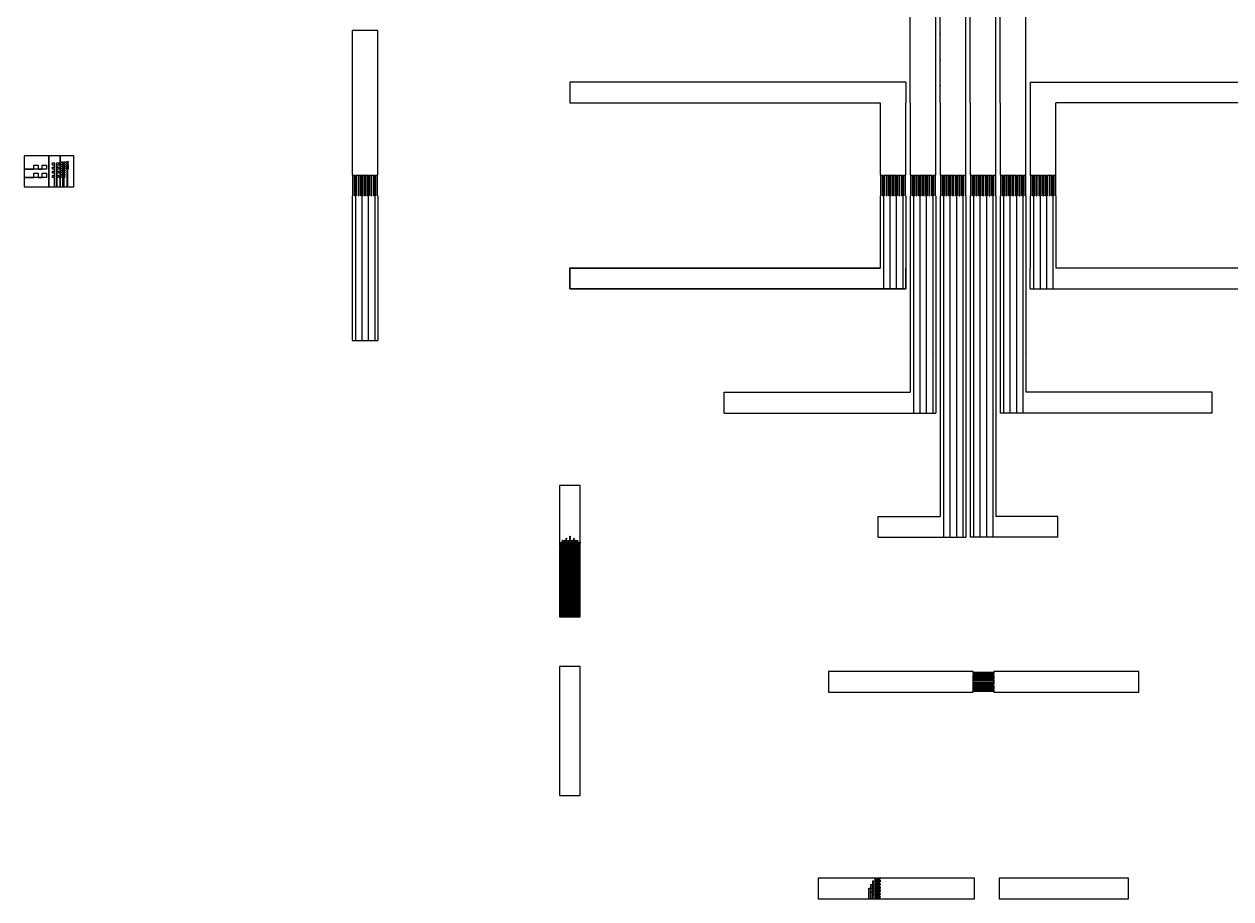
# Model space of a CAD drawing. Extents: x 15118 to 106018, y 24698 to 92710.
# Drawn here: x 15118 to 73465, y 24698 to 67007 of the extents above; entities that cross this region are included whole.
import ezdxf

# ---------------------------------------------------------------- set-up
doc = ezdxf.new("R2010")
doc.units = 13
doc.header["$MEASUREMENT"] = 0
doc.layers.add('Top Layer', color=240, linetype='Continuous')

msp = doc.modelspace()

# ---------------------------------------------------------------- linework, layer by layer
at = {"layer": 'Top Layer'}
for p, q in [((60653, 63198), (60653, 76200)), ((60865, 63198), (60865, 76200)), ((59413, 63198), (59413, 75198)), ((62105, 63198), (62105, 75198)), ((59201, 63198), (59201, 70198)), ((62317, 63198), (62317, 70198)), ((57961, 63198), (57961, 69198)), ((63557, 63198), (63557, 69198)), ((30979, 66698), (30979, 59698)), ((32219, 66698), (30979, 66698)), ((32219, 59698), (32219, 66698)), ((57749, 64198), (41509, 64198)), ((41509, 64198), (41509, 63198)), ((57749, 64198), (57749, 63198)), ((63769, 64198), (80009, 64198)), ((63769, 64198), (63769, 63198)), ((41509, 63198), (56509, 63198)), ((56509, 63198), (56509, 59698)), ((57749, 59698), (57749, 63198)), ((57961, 63198), (57961, 59698)), ((59201, 59698), (59201, 63198)), ((59413, 63198), (59413, 59698)), ((60653, 59698), (60653, 63198)), ((60865, 63198), (60865, 59698)), ((62105, 59698), (62105, 63198)), ((62317, 63198), (62317, 59698)), ((63557, 59698), (63557, 63198)), ((63769, 63198), (63769, 59698)), ((65009, 59698), (65009, 63198)), ((80009, 63198), (65009, 63198)), ((30979, 59698), (31114, 59698)), ((31089, 59679), (30989, 59679)), ((30989, 59679), (30989, 58698)), ((31089, 58698), (31089, 59679)), ((31114, 59698), (31114, 58698)), ((31154, 51698), (31154, 59698)), ((31154, 59698), (31424, 59698)), ((31279, 59679), (31179, 59679)), ((31179, 59679), (31179, 58698)), ((31279, 58698), (31279, 59679)), ((31299, 59679), (31299, 58698)), ((31299, 59679), (31399, 59679)), ((31399, 58698), (31399, 59679)), ((31424, 59698), (31424, 58698)), ((31464, 51698), (31464, 59698)), ((31464, 59698), (31734, 59698)), ((31589, 59679), (31489, 59679)), ((31489, 59679), (31489, 58698)), ((31589, 58698), (31589, 59679)), ((31609, 59679), (31609, 58698)), ((31609, 59679), (31709, 59679)), ((31709, 58698), (31709, 59679)), ((31734, 59698), (31734, 58698)), ((31774, 51698), (31774, 59698)), ((31774, 59698), (32044, 59698)), ((31899, 59679), (31799, 59679)), ((31799, 59679), (31799, 58698)), ((31899, 58698), (31899, 59679)), ((31919, 59679), (31919, 58698)), ((32019, 59679), (31919, 59679)), ((32019, 58698), (32019, 59679)), ((32044, 59698), (32044, 58698)), ((32084, 51698), (32084, 59698)), ((32084, 59698), (32219, 59698)), ((32209, 59679), (32109, 59679)), ((32109, 59679), (32109, 58698)), ((32209, 58698), (32209, 59679)), ((56509, 59698), (56644, 59698)), ((56619, 59679), (56519, 59679)), ((56519, 59679), (56519, 58698)), ((56619, 58698), (56619, 59679)), ((56644, 59698), (56644, 58698)), ((56684, 54198), (56684, 59698)), ((56684, 59698), (56954, 59698)), ((56809, 59679), (56709, 59679)), ((56709, 59679), (56709, 58698)), ((56809, 58698), (56809, 59679)), ((56829, 59679), (56829, 58698)), ((56829, 59679), (56929, 59679)), ((56929, 58698), (56929, 59679)), ((56954, 59698), (56954, 58698)), ((56994, 54198), (56994, 59698)), ((56994, 59698), (57264, 59698)), ((57119, 59679), (57019, 59679)), ((57019, 59679), (57019, 58698)), ((57119, 58698), (57119, 59679)), ((57139, 59679), (57139, 58698)), ((57139, 59679), (57239, 59679)), ((57239, 58698), (57239, 59679)), ((57264, 59698), (57264, 58698)), ((57304, 54198), (57304, 59698)), ((57304, 59698), (57574, 59698)), ((57429, 59679), (57329, 59679)), ((57329, 59679), (57329, 58698)), ((57429, 58698), (57429, 59679)), ((57449, 59679), (57449, 58698)), ((57549, 59679), (57449, 59679)), ((57549, 58698), (57549, 59679)), ((57574, 59698), (57574, 58698)), ((57614, 54198), (57614, 59698)), ((57614, 59698), (57749, 59698)), ((57739, 59679), (57639, 59679)), ((57639, 59679), (57639, 58698)), ((57739, 58698), (57739, 59679)), ((57961, 59698), (58096, 59698)), ((58071, 59679), (57971, 59679)), ((57971, 59679), (57971, 58698)), ((58071, 58698), (58071, 59679)), ((58096, 59698), (58096, 58698)), ((58136, 48198), (58136, 59698)), ((58136, 59698), (58406, 59698)), ((58261, 59679), (58161, 59679)), ((58161, 59679), (58161, 58698)), ((58261, 58698), (58261, 59679)), ((58281, 59679), (58281, 58698)), ((58281, 59679), (58381, 59679)), ((58381, 58698), (58381, 59679)), ((58406, 59698), (58406, 58698)), ((58446, 48198), (58446, 59698)), ((58446, 59698), (58716, 59698)), ((58571, 59679), (58471, 59679)), ((58471, 59679), (58471, 58698)), ((58571, 58698), (58571, 59679)), ((58591, 59679), (58591, 58698)), ((58591, 59679), (58691, 59679)), ((58691, 58698), (58691, 59679)), ((58716, 59698), (58716, 58698)), ((58756, 48198), (58756, 59698)), ((58756, 59698), (59026, 59698)), ((58881, 59679), (58781, 59679)), ((58781, 59679), (58781, 58698)), ((58881, 58698), (58881, 59679)), ((58901, 59679), (58901, 58698)), ((59001, 59679), (58901, 59679)), ((59001, 58698), (59001, 59679)), ((59026, 59698), (59026, 58698)), ((59066, 48198), (59066, 59698)), ((59066, 59698), (59201, 59698)), ((59191, 59679), (59091, 59679)), ((59091, 59679), (59091, 58698)), ((59191, 58698), (59191, 59679)), ((59413, 59698), (59548, 59698)), ((59523, 59679), (59423, 59679)), ((59423, 59679), (59423, 58698)), ((59523, 58698), (59523, 59679)), ((59548, 59698), (59548, 58698)), ((59588, 42198), (59588, 59698)), ((59588, 59698), (59858, 59698)), ((59713, 59679), (59613, 59679)), ((59613, 59679), (59613, 58698)), ((59713, 58698), (59713, 59679)), ((59733, 59679), (59733, 58698)), ((59733, 59679), (59833, 59679)), ((59833, 58698), (59833, 59679)), ((59858, 59698), (59858, 58698)), ((59898, 42198), (59898, 59698)), ((59898, 59698), (60168, 59698)), ((60023, 59679), (59923, 59679)), ((59923, 59679), (59923, 58698)), ((60023, 58698), (60023, 59679)), ((60043, 59679), (60043, 58698)), ((60043, 59679), (60143, 59679)), ((60143, 58698), (60143, 59679)), ((60168, 59698), (60168, 58698)), ((60208, 42198), (60208, 59698)), ((60208, 59698), (60478, 59698)), ((60333, 59679), (60233, 59679)), ((60233, 59679), (60233, 58698)), ((60333, 58698), (60333, 59679)), ((60353, 59679), (60353, 58698)), ((60453, 59679), (60353, 59679)), ((60453, 58698), (60453, 59679)), ((60478, 59698), (60478, 58698)), ((60518, 42198), (60518, 59698)), ((60518, 59698), (60653, 59698)), ((60643, 59679), (60543, 59679)), ((60543, 59679), (60543, 58698)), ((60643, 58698), (60643, 59679)), ((60865, 59698), (61000, 59698)), ((60975, 59679), (60875, 59679)), ((60875, 59679), (60875, 58698)), ((60975, 58698), (60975, 59679)), ((61000, 59698), (61000, 58698)), ((61040, 42198), (61040, 59698)), ((61040, 59698), (61310, 59698)), ((61165, 59679), (61065, 59679)), ((61065, 59679), (61065, 58698)), ((61165, 58698), (61165, 59679)), ((61185, 59679), (61185, 58698)), ((61185, 59679), (61285, 59679)), ((61285, 58698), (61285, 59679)), ((61310, 59698), (61310, 58698)), ((61350, 42198), (61350, 59698)), ((61350, 59698), (61620, 59698)), ((61475, 59679), (61375, 59679)), ((61375, 59679), (61375, 58698)), ((61475, 58698), (61475, 59679)), ((61495, 59679), (61495, 58698)), ((61495, 59679), (61595, 59679)), ((61595, 58698), (61595, 59679)), ((61620, 59698), (61620, 58698)), ((61660, 42198), (61660, 59698)), ((61660, 59698), (61930, 59698)), ((61785, 59679), (61685, 59679)), ((61685, 59679), (61685, 58698)), ((61785, 58698), (61785, 59679)), ((61805, 59679), (61805, 58698)), ((61905, 59679), (61805, 59679)), ((61905, 58698), (61905, 59679)), ((61930, 59698), (61930, 58698)), ((61970, 42198), (61970, 59698)), ((61970, 59698), (62105, 59698)), ((62095, 59679), (61995, 59679)), ((61995, 59679), (61995, 58698)), ((62095, 58698), (62095, 59679)), ((62317, 59698), (62452, 59698)), ((62427, 59679), (62327, 59679)), ((62327, 59679), (62327, 58698)), ((62427, 58698), (62427, 59679)), ((62452, 59698), (62452, 58698)), ((62492, 48198), (62492, 59698)), ((62492, 59698), (62762, 59698)), ((62617, 59679), (62517, 59679)), ((62517, 59679), (62517, 58698)), ((62617, 58698), (62617, 59679)), ((62637, 59679), (62637, 58698)), ((62637, 59679), (62737, 59679)), ((62737, 58698), (62737, 59679)), ((62762, 59698), (62762, 58698)), ((62802, 48198), (62802, 59698)), ((62802, 59698), (63072, 59698)), ((62927, 59679), (62827, 59679)), ((62827, 59679), (62827, 58698)), ((62927, 58698), (62927, 59679)), ((62947, 59679), (62947, 58698)), ((62947, 59679), (63047, 59679)), ((63047, 58698), (63047, 59679)), ((63072, 59698), (63072, 58698)), ((63112, 48198), (63112, 59698)), ((63112, 59698), (63382, 59698)), ((63237, 59679), (63137, 59679)), ((63137, 59679), (63137, 58698)), ((63237, 58698), (63237, 59679)), ((63257, 59679), (63257, 58698)), ((63357, 59679), (63257, 59679)), ((63357, 58698), (63357, 59679)), ((63382, 59698), (63382, 58698)), ((63422, 48198), (63422, 59698)), ((63422, 59698), (63557, 59698)), ((63547, 59679), (63447, 59679)), ((63447, 59679), (63447, 58698)), ((63547, 58698), (63547, 59679)), ((63769, 59698), (63904, 59698)), ((63879, 59679), (63779, 59679)), ((63779, 59679), (63779, 58698)), ((63879, 58698), (63879, 59679)), ((63904, 59698), (63904, 58698)), ((63944, 54198), (63944, 59698)), ((63944, 59698), (64214, 59698)), ((64069, 59679), (63969, 59679)), ((63969, 59679), (63969, 58698)), ((64069, 58698), (64069, 59679)), ((64089, 59679), (64089, 58698)), ((64089, 59679), (64189, 59679)), ((64189, 58698), (64189, 59679)), ((64214, 59698), (64214, 58698)), ((64254, 54198), (64254, 59698)), ((64254, 59698), (64524, 59698)), ((64379, 59679), (64279, 59679)), ((64279, 59679), (64279, 58698)), ((64379, 58698), (64379, 59679)), ((64399, 59679), (64399, 58698)), ((64399, 59679), (64499, 59679)), ((64499, 58698), (64499, 59679)), ((64524, 59698), (64524, 58698)), ((64564, 54198), (64564, 59698)), ((64564, 59698), (64834, 59698)), ((64689, 59679), (64589, 59679)), ((64589, 59679), (64589, 58698)), ((64689, 58698), (64689, 59679)), ((64709, 59679), (64709, 58698)), ((64809, 59679), (64709, 59679)), ((64809, 58698), (64809, 59679)), ((64834, 59698), (64834, 58698)), ((64874, 54198), (64874, 59698)), ((64874, 59698), (65009, 59698)), ((64999, 59679), (64899, 59679)), ((64899, 59679), (64899, 58698)), ((64999, 58698), (64999, 59679)), ((30989, 58698), (30979, 58698)), ((30979, 58698), (30979, 51698)), ((31114, 58698), (31089, 58698)), ((31179, 58698), (31154, 58698)), ((31279, 58698), (31299, 58698)), ((31424, 58698), (31399, 58698)), ((31489, 58698), (31464, 58698)), ((31589, 58698), (31609, 58698)), ((31734, 58698), (31709, 58698)), ((31799, 58698), (31774, 58698)), ((31899, 58698), (31919, 58698)), ((32044, 58698), (32019, 58698)), ((32109, 58698), (32084, 58698)), ((32209, 58698), (32219, 58698)), ((32219, 58698), (32219, 51698)), ((56519, 58698), (56509, 58698)), ((56509, 58698), (56509, 55198)), ((56644, 58698), (56619, 58698)), ((56709, 58698), (56684, 58698)), ((56809, 58698), (56829, 58698)), ((56954, 58698), (56929, 58698)), ((57019, 58698), (56994, 58698)), ((57119, 58698), (57139, 58698)), ((57264, 58698), (57239, 58698)), ((57329, 58698), (57304, 58698)), ((57429, 58698), (57449, 58698)), ((57574, 58698), (57549, 58698)), ((57639, 58698), (57614, 58698)), ((57739, 58698), (57749, 58698)), ((57749, 58698), (57749, 55198)), ((57971, 58698), (57961, 58698)), ((57961, 58698), (57961, 55198)), ((58096, 58698), (58071, 58698)), ((58161, 58698), (58136, 58698)), ((58261, 58698), (58281, 58698)), ((58406, 58698), (58381, 58698)), ((58471, 58698), (58446, 58698)), ((58571, 58698), (58591, 58698)), ((58716, 58698), (58691, 58698)), ((58781, 58698), (58756, 58698)), ((58881, 58698), (58901, 58698)), ((59026, 58698), (59001, 58698)), ((59091, 58698), (59066, 58698)), ((59191, 58698), (59201, 58698)), ((59201, 58698), (59201, 55198)), ((59423, 58698), (59413, 58698)), ((59413, 58698), (59413, 55198)), ((59548, 58698), (59523, 58698)), ((59613, 58698), (59588, 58698)), ((59713, 58698), (59733, 58698)), ((59858, 58698), (59833, 58698)), ((59923, 58698), (59898, 58698)), ((60023, 58698), (60043, 58698)), ((60168, 58698), (60143, 58698)), ((60233, 58698), (60208, 58698)), ((60333, 58698), (60353, 58698)), ((60478, 58698), (60453, 58698)), ((60543, 58698), (60518, 58698)), ((60643, 58698), (60653, 58698)), ((60653, 58698), (60653, 55198)), ((60875, 58698), (60865, 58698)), ((60865, 58698), (60865, 55198)), ((61000, 58698), (60975, 58698)), ((61065, 58698), (61040, 58698)), ((61165, 58698), (61185, 58698)), ((61310, 58698), (61285, 58698)), ((61375, 58698), (61350, 58698)), ((61475, 58698), (61495, 58698)), ((61620, 58698), (61595, 58698)), ((61685, 58698), (61660, 58698)), ((61785, 58698), (61805, 58698)), ((61930, 58698), (61905, 58698)), ((61995, 58698), (61970, 58698)), ((62095, 58698), (62105, 58698)), ((62105, 58698), (62105, 55198)), ((62327, 58698), (62317, 58698)), ((62317, 58698), (62317, 55198)), ((62452, 58698), (62427, 58698)), ((62517, 58698), (62492, 58698)), ((62617, 58698), (62637, 58698)), ((62762, 58698), (62737, 58698)), ((62827, 58698), (62802, 58698)), ((62927, 58698), (62947, 58698)), ((63072, 58698), (63047, 58698)), ((63137, 58698), (63112, 58698)), ((63237, 58698), (63257, 58698)), ((63382, 58698), (63357, 58698)), ((63447, 58698), (63422, 58698)), ((63547, 58698), (63557, 58698)), ((63557, 58698), (63557, 55198)), ((63779, 58698), (63769, 58698)), ((63769, 58698), (63769, 55198)), ((63904, 58698), (63879, 58698)), ((63969, 58698), (63944, 58698)), ((64069, 58698), (64089, 58698)), ((64214, 58698), (64189, 58698)), ((64279, 58698), (64254, 58698)), ((64379, 58698), (64399, 58698)), ((64524, 58698), (64499, 58698)), ((64589, 58698), (64564, 58698)), ((64689, 58698), (64709, 58698)), ((64834, 58698), (64809, 58698)), ((64899, 58698), (64874, 58698)), ((64999, 58698), (65009, 58698)), ((65009, 58698), (65009, 55198)), ((56509, 55198), (41509, 55198)), ((41509, 55198), (41509, 54198)), ((41509, 54198), (41509, 55198)), ((41509, 55198), (56509, 55198)), ((57749, 55198), (57749, 54198)), ((57749, 54198), (57749, 55198)), ((57961, 55198), (57961, 49198)), ((59201, 55198), (59201, 48198)), ((59413, 55198), (59413, 43198)), ((60653, 55198), (60653, 42196)), ((60865, 55198), (60865, 42196)), ((62105, 55198), (62105, 43198)), ((62317, 55198), (62317, 48198)), ((63557, 55198), (63557, 49198)), ((63769, 54198), (63769, 55198)), ((80009, 55198), (65009, 55198)), ((41509, 54198), (56509, 54198)), ((57749, 54198), (41509, 54198)), ((56509, 54198), (57749, 54198)), ((63769, 54198), (80009, 54198)), ((30979, 51698), (32219, 51698)), ((58010, 51080), (58009, 51080)), ((59009, 51080), (59010, 51080)), ((62509, 51080), (62508, 51080)), ((63508, 51080), (63509, 51080)), ((48962, 48198), (48962, 49198)), ((48962, 49198), (57961, 49198)), ((72556, 49198), (63557, 49198)), ((72556, 48198), (72556, 49198)), ((48962, 48198), (59201, 48198)), ((72556, 48198), (62317, 48198)), ((42009, 44698), (41009, 44698)), ((41009, 44698), (41009, 41748)), ((42009, 41848), (42009, 44698)), ((56415, 42198), (56415, 43198)), ((56415, 43198), (59413, 43198)), ((65103, 43198), (62105, 43198)), ((65103, 42198), (65103, 43198)), ((41149, 38338), (41149, 42048)), ((41149, 42048), (41159, 42048)), ((41159, 42048), (41159, 41998)), ((41239, 38338), (41239, 42048)), ((41239, 42048), (41249, 42048)), ((41249, 42048), (41249, 41998)), ((41329, 38338), (41329, 42148)), ((41329, 42148), (41339, 42148)), ((41339, 42098), (41329, 42098)), ((41329, 42098), (41329, 42048)), ((41329, 42048), (41339, 42048)), ((41339, 42148), (41339, 42098)), ((41339, 42048), (41339, 41998)), ((41419, 38338), (41419, 42048)), ((41419, 42048), (41429, 42048)), ((41429, 42048), (41429, 41998)), ((41509, 38338), (41509, 42248)), ((41509, 42248), (41519, 42248)), ((41519, 42198), (41509, 42198)), ((41509, 42198), (41509, 42148)), ((41509, 42148), (41519, 42148)), ((41519, 42098), (41509, 42098)), ((41509, 42098), (41509, 42048)), ((41509, 42048), (41519, 42048)), ((41519, 42248), (41519, 42198)), ((41519, 42148), (41519, 42098)), ((41519, 42048), (41519, 41998)), ((41599, 38338), (41599, 42048)), ((41599, 42048), (41609, 42048)), ((41609, 42048), (41609, 41998)), ((41689, 38338), (41689, 42148)), ((41689, 42148), (41699, 42148)), ((41699, 42098), (41689, 42098)), ((41689, 42098), (41689, 42048)), ((41689, 42048), (41699, 42048)), ((41699, 42148), (41699, 42098)), ((41699, 42048), (41699, 41998)), ((41779, 38338), (41779, 42048)), ((41779, 42048), (41789, 42048)), ((41789, 42048), (41789, 41998)), ((41869, 38338), (41869, 42048)), ((41869, 42048), (41879, 42048)), ((41879, 42048), (41879, 41998)), ((56415, 42198), (60653, 42198)), ((65103, 42198), (60865, 42198)), ((41009, 41748), (41014, 41748)), ((41015, 41698), (41009, 41698)), ((41009, 41698), (41009, 38338)), ((41014, 41748), (41014, 41848)), ((41014, 41848), (41024, 41848)), ((41024, 41798), (41014, 41798)), ((41014, 41798), (41014, 41748)), ((41014, 41748), (41015, 41748)), ((41015, 41748), (41015, 41698)), ((41024, 41848), (41024, 41798)), ((41029, 38338), (41029, 41948)), ((41029, 41948), (41039, 41948)), ((41039, 41898), (41029, 41898)), ((41029, 41898), (41029, 38338)), ((41039, 41948), (41039, 41898)), ((41041, 38338), (41041, 41748)), ((41041, 41748), (41051, 41748)), ((41051, 41698), (41041, 41698)), ((41041, 41698), (41041, 38338)), ((41051, 41748), (41051, 41698)), ((41059, 38338), (41059, 41848)), ((41059, 41848), (41069, 41848)), ((41069, 41798), (41059, 41798)), ((41059, 41798), (41059, 38338)), ((41069, 41848), (41069, 41798)), ((41077, 38338), (41077, 41748)), ((41077, 41748), (41087, 41748)), ((41087, 41698), (41077, 41698)), ((41077, 41698), (41077, 38338)), ((41087, 41748), (41087, 41698)), ((41089, 38338), (41089, 41948)), ((41089, 41948), (41099, 41948)), ((41099, 41898), (41089, 41898)), ((41089, 41898), (41089, 38338)), ((41099, 41948), (41099, 41898)), ((41104, 38338), (41104, 41848)), ((41104, 41848), (41114, 41848)), ((41114, 41798), (41104, 41798)), ((41104, 41798), (41104, 38338)), ((41113, 38338), (41113, 41748)), ((41113, 41748), (41123, 41748)), ((41123, 41698), (41113, 41698)), ((41113, 41698), (41113, 38338)), ((41114, 41848), (41114, 41798)), ((41123, 41748), (41123, 41698)), ((41159, 41998), (41149, 41998)), ((41149, 41998), (41149, 41948)), ((41149, 41948), (41159, 41948)), ((41159, 41898), (41149, 41898)), ((41149, 41898), (41149, 41848)), ((41149, 41848), (41159, 41848)), ((41159, 41798), (41149, 41798)), ((41149, 41798), (41149, 41748)), ((41149, 41748), (41159, 41748)), ((41159, 41698), (41149, 41698)), ((41149, 41698), (41149, 38338)), ((41159, 41948), (41159, 41898)), ((41159, 41848), (41159, 41798)), ((41159, 41748), (41159, 41698)), ((41185, 38338), (41185, 41748)), ((41185, 41748), (41194, 41748)), ((41195, 41698), (41185, 41698)), ((41185, 41698), (41185, 38338)), ((41194, 41748), (41194, 41848)), ((41194, 41848), (41204, 41848)), ((41204, 41798), (41194, 41798)), ((41194, 41798), (41194, 41748)), ((41194, 41748), (41195, 41748)), ((41195, 41748), (41195, 41698)), ((41204, 41848), (41204, 41798)), ((41209, 38338), (41209, 41948)), ((41209, 41948), (41219, 41948)), ((41219, 41898), (41209, 41898)), ((41209, 41898), (41209, 38338)), ((41219, 41948), (41219, 41898)), ((41221, 38338), (41221, 41748)), ((41221, 41748), (41231, 41748)), ((41231, 41698), (41221, 41698)), ((41221, 41698), (41221, 38338)), ((41231, 41748), (41231, 41698)), ((41249, 41998), (41239, 41998)), ((41239, 41998), (41239, 41848)), ((41239, 41848), (41249, 41848)), ((41249, 41798), (41239, 41798)), ((41239, 41798), (41239, 38338)), ((41249, 41848), (41249, 41798)), ((41257, 38338), (41257, 41748)), ((41257, 41748), (41267, 41748)), ((41267, 41698), (41257, 41698)), ((41257, 41698), (41257, 38338)), ((41267, 41748), (41267, 41698)), ((41269, 38338), (41269, 41948)), ((41269, 41948), (41279, 41948)), ((41279, 41898), (41269, 41898)), ((41269, 41898), (41269, 38338)), ((41279, 41948), (41279, 41898)), ((41284, 38338), (41284, 41848)), ((41284, 41848), (41294, 41848)), ((41294, 41798), (41284, 41798)), ((41284, 41798), (41284, 38338)), ((41293, 38338), (41293, 41748)), ((41293, 41748), (41303, 41748)), ((41303, 41698), (41293, 41698)), ((41293, 41698), (41293, 38338)), ((41294, 41848), (41294, 41798)), ((41303, 41748), (41303, 41698)), ((41339, 41998), (41329, 41998)), ((41329, 41998), (41329, 41948)), ((41329, 41948), (41339, 41948)), ((41339, 41898), (41329, 41898)), ((41329, 41898), (41329, 41848)), ((41329, 41848), (41339, 41848)), ((41339, 41798), (41329, 41798)), ((41329, 41798), (41329, 41748)), ((41329, 41748), (41339, 41748)), ((41339, 41698), (41329, 41698)), ((41329, 41698), (41329, 38338)), ((41339, 41948), (41339, 41898)), ((41339, 41848), (41339, 41798)), ((41339, 41748), (41339, 41698)), ((41365, 38338), (41365, 41748)), ((41365, 41748), (41374, 41748)), ((41375, 41698), (41365, 41698)), ((41365, 41698), (41365, 38338)), ((41374, 41748), (41374, 41848)), ((41374, 41848), (41384, 41848)), ((41384, 41798), (41374, 41798)), ((41374, 41798), (41374, 41748)), ((41374, 41748), (41375, 41748)), ((41375, 41748), (41375, 41698)), ((41384, 41848), (41384, 41798)), ((41389, 38338), (41389, 41948)), ((41389, 41948), (41399, 41948)), ((41399, 41898), (41389, 41898)), ((41389, 41898), (41389, 38338)), ((41399, 41948), (41399, 41898)), ((41401, 38338), (41401, 41748)), ((41401, 41748), (41411, 41748)), ((41411, 41698), (41401, 41698)), ((41401, 41698), (41401, 38338)), ((41411, 41748), (41411, 41698)), ((41429, 41998), (41419, 41998)), ((41419, 41998), (41419, 41848)), ((41419, 41848), (41429, 41848)), ((41429, 41798), (41419, 41798)), ((41419, 41798), (41419, 38338)), ((41429, 41848), (41429, 41798)), ((41437, 38338), (41437, 41748)), ((41437, 41748), (41447, 41748)), ((41447, 41698), (41437, 41698)), ((41437, 41698), (41437, 38338)), ((41447, 41748), (41447, 41698)), ((41449, 38338), (41449, 41948)), ((41449, 41948), (41459, 41948)), ((41459, 41898), (41449, 41898)), ((41449, 41898), (41449, 38338)), ((41459, 41948), (41459, 41898)), ((41464, 38338), (41464, 41848)), ((41464, 41848), (41474, 41848)), ((41474, 41798), (41464, 41798)), ((41464, 41798), (41464, 38338)), ((41473, 38338), (41473, 41748)), ((41473, 41748), (41483, 41748)), ((41483, 41698), (41473, 41698)), ((41473, 41698), (41473, 38338)), ((41474, 41848), (41474, 41798)), ((41483, 41748), (41483, 41698)), ((41519, 41998), (41509, 41998)), ((41509, 41998), (41509, 41948)), ((41509, 41948), (41519, 41948)), ((41519, 41898), (41509, 41898)), ((41509, 41898), (41509, 41848)), ((41509, 41848), (41519, 41848)), ((41519, 41798), (41509, 41798)), ((41509, 41798), (41509, 41748)), ((41509, 41748), (41519, 41748)), ((41519, 41698), (41509, 41698)), ((41509, 41698), (41509, 38338)), ((41519, 41948), (41519, 41898)), ((41519, 41848), (41519, 41798)), ((41519, 41748), (41519, 41698)), ((41545, 38338), (41545, 41748)), ((41545, 41748), (41554, 41748)), ((41555, 41698), (41545, 41698)), ((41545, 41698), (41545, 38338)), ((41554, 41748), (41554, 41848)), ((41554, 41848), (41564, 41848)), ((41564, 41798), (41554, 41798)), ((41554, 41798), (41554, 41748)), ((41554, 41748), (41555, 41748)), ((41555, 41748), (41555, 41698)), ((41564, 41848), (41564, 41798)), ((41569, 38338), (41569, 41948)), ((41569, 41948), (41579, 41948)), ((41579, 41898), (41569, 41898)), ((41569, 41898), (41569, 38338)), ((41579, 41948), (41579, 41898)), ((41581, 38338), (41581, 41748)), ((41581, 41748), (41591, 41748)), ((41591, 41698), (41581, 41698)), ((41581, 41698), (41581, 38338)), ((41591, 41748), (41591, 41698)), ((41609, 41998), (41599, 41998)), ((41599, 41998), (41599, 41848)), ((41599, 41848), (41609, 41848)), ((41609, 41798), (41599, 41798)), ((41599, 41798), (41599, 38338)), ((41609, 41848), (41609, 41798)), ((41617, 38338), (41617, 41748)), ((41617, 41748), (41627, 41748)), ((41627, 41698), (41617, 41698)), ((41617, 41698), (41617, 38338)), ((41627, 41748), (41627, 41698)), ((41629, 38338), (41629, 41948)), ((41629, 41948), (41639, 41948)), ((41639, 41898), (41629, 41898)), ((41629, 41898), (41629, 38338)), ((41639, 41948), (41639, 41898)), ((41644, 38338), (41644, 41848)), ((41644, 41848), (41654, 41848)), ((41654, 41798), (41644, 41798)), ((41644, 41798), (41644, 38338)), ((41653, 38338), (41653, 41748)), ((41653, 41748), (41663, 41748)), ((41663, 41698), (41653, 41698)), ((41653, 41698), (41653, 38338)), ((41654, 41848), (41654, 41798)), ((41663, 41748), (41663, 41698)), ((41699, 41998), (41689, 41998)), ((41689, 41998), (41689, 41948)), ((41689, 41948), (41699, 41948)), ((41699, 41898), (41689, 41898)), ((41689, 41898), (41689, 41848)), ((41689, 41848), (41699, 41848)), ((41699, 41798), (41689, 41798)), ((41689, 41798), (41689, 41748)), ((41689, 41748), (41699, 41748)), ((41699, 41698), (41689, 41698)), ((41689, 41698), (41689, 38338)), ((41699, 41948), (41699, 41898)), ((41699, 41848), (41699, 41798)), ((41699, 41748), (41699, 41698)), ((41725, 38338), (41725, 41748)), ((41725, 41748), (41734, 41748)), ((41735, 41698), (41725, 41698)), ((41725, 41698), (41725, 38338)), ((41734, 41748), (41734, 41848)), ((41734, 41848), (41744, 41848)), ((41744, 41798), (41734, 41798)), ((41734, 41798), (41734, 41748)), ((41734, 41748), (41735, 41748)), ((41735, 41748), (41735, 41698)), ((41744, 41848), (41744, 41798)), ((41749, 38338), (41749, 41948)), ((41749, 41948), (41759, 41948)), ((41759, 41898), (41749, 41898)), ((41749, 41898), (41749, 38338)), ((41759, 41948), (41759, 41898)), ((41761, 38338), (41761, 41748)), ((41761, 41748), (41771, 41748)), ((41771, 41698), (41761, 41698)), ((41761, 41698), (41761, 38338)), ((41771, 41748), (41771, 41698)), ((41789, 41998), (41779, 41998)), ((41779, 41998), (41779, 41848)), ((41779, 41848), (41789, 41848)), ((41789, 41798), (41779, 41798)), ((41779, 41798), (41779, 38338)), ((41789, 41848), (41789, 41798)), ((41797, 38338), (41797, 41748)), ((41797, 41748), (41807, 41748)), ((41807, 41698), (41797, 41698)), ((41797, 41698), (41797, 38338)), ((41807, 41748), (41807, 41698)), ((41809, 38338), (41809, 41948)), ((41809, 41948), (41819, 41948)), ((41819, 41898), (41809, 41898)), ((41809, 41898), (41809, 38338)), ((41819, 41948), (41819, 41898)), ((41824, 38338), (41824, 41848)), ((41824, 41848), (41834, 41848)), ((41834, 41798), (41824, 41798)), ((41824, 41798), (41824, 38338)), ((41833, 38338), (41833, 41748)), ((41833, 41748), (41843, 41748)), ((41843, 41698), (41833, 41698)), ((41833, 41698), (41833, 38338)), ((41834, 41848), (41834, 41798)), ((41843, 41748), (41843, 41698)), ((41879, 41998), (41869, 41998)), ((41869, 41998), (41869, 41948)), ((41869, 41948), (41879, 41948)), ((41879, 41898), (41869, 41898)), ((41869, 41898), (41869, 41848)), ((41869, 41848), (41879, 41848)), ((41879, 41798), (41869, 41798)), ((41869, 41798), (41869, 41748)), ((41869, 41748), (41879, 41748)), ((41879, 41698), (41869, 41698)), ((41869, 41698), (41869, 38338)), ((41879, 41948), (41879, 41898)), ((41879, 41848), (41879, 41798)), ((41879, 41748), (41879, 41698)), ((41905, 38338), (41905, 41748)), ((41905, 41748), (41914, 41748)), ((41915, 41698), (41905, 41698)), ((41905, 41698), (41905, 38338)), ((41914, 41748), (41914, 41848)), ((41914, 41848), (41924, 41848)), ((41924, 41798), (41914, 41798)), ((41914, 41798), (41914, 41748)), ((41914, 41748), (41915, 41748)), ((41915, 41748), (41915, 41698)), ((41924, 41848), (41924, 41798)), ((41929, 38338), (41929, 41948)), ((41929, 41948), (41939, 41948)), ((41939, 41898), (41929, 41898)), ((41929, 41898), (41929, 38338)), ((41939, 41948), (41939, 41898)), ((41941, 38338), (41941, 41748)), ((41941, 41748), (41951, 41748)), ((41951, 41698), (41941, 41698)), ((41941, 41698), (41941, 38338)), ((41951, 41748), (41951, 41698)), ((41959, 38338), (41959, 41848)), ((41959, 41848), (41969, 41848)), ((41969, 41798), (41959, 41798)), ((41959, 41798), (41959, 38338)), ((41969, 41848), (41969, 41798)), ((41977, 38338), (41977, 41748)), ((41977, 41748), (41987, 41748)), ((41987, 41698), (41977, 41698)), ((41977, 41698), (41977, 38338)), ((41987, 41748), (41987, 41698)), ((41989, 38338), (41989, 41948)), ((41989, 41948), (41999, 41948)), ((41999, 41898), (41989, 41898)), ((41989, 41898), (41989, 38338)), ((41999, 41948), (41999, 41898)), ((42004, 41798), (42004, 41848)), ((42004, 41848), (42009, 41848)), ((42009, 41798), (42004, 41798)), ((42009, 38338), (42009, 41798)), ((41009, 38338), (41029, 38338)), ((41029, 38338), (41041, 38338)), ((41041, 38338), (41059, 38338)), ((41059, 38338), (41077, 38338)), ((41077, 38338), (41089, 38338)), ((41089, 38338), (41104, 38338)), ((41104, 38338), (41113, 38338)), ((41113, 38338), (41149, 38338)), ((41149, 38338), (41185, 38338)), ((41185, 38338), (41209, 38338)), ((41209, 38338), (41221, 38338)), ((41221, 38338), (41239, 38338)), ((41239, 38338), (41257, 38338)), ((41257, 38338), (41269, 38338)), ((41269, 38338), (41284, 38338)), ((41284, 38338), (41293, 38338)), ((41293, 38338), (41329, 38338)), ((41329, 38338), (41365, 38338)), ((41365, 38338), (41389, 38338)), ((41389, 38338), (41401, 38338)), ((41401, 38338), (41419, 38338)), ((41419, 38338), (41437, 38338)), ((41437, 38338), (41449, 38338)), ((41449, 38338), (41464, 38338)), ((41464, 38338), (41473, 38338)), ((41473, 38338), (41509, 38338)), ((41509, 38338), (41545, 38338)), ((41545, 38338), (41569, 38338)), ((41569, 38338), (41581, 38338)), ((41581, 38338), (41599, 38338)), ((41599, 38338), (41617, 38338)), ((41617, 38338), (41629, 38338)), ((41629, 38338), (41644, 38338)), ((41644, 38338), (41653, 38338)), ((41653, 38338), (41689, 38338)), ((41689, 38338), (41725, 38338)), ((41725, 38338), (41749, 38338)), ((41749, 38338), (41761, 38338)), ((41761, 38338), (41779, 38338)), ((41779, 38338), (41797, 38338)), ((41797, 38338), (41809, 38338)), ((41809, 38338), (41824, 38338)), ((41824, 38338), (41833, 38338)), ((41833, 38338), (41869, 38338)), ((41869, 38338), (41905, 38338)), ((41905, 38338), (41929, 38338)), ((41929, 38338), (41941, 38338)), ((41941, 38338), (41959, 38338)), ((41959, 38338), (41977, 38338)), ((41977, 38338), (41989, 38338)), ((41989, 38338), (42009, 38338)), ((42009, 35938), (41009, 35938)), ((41009, 35938), (41009, 29698)), ((42009, 29698), (42009, 35938)), ((61009, 35698), (54009, 35698)), ((54009, 35698), (54009, 34698)), ((61009, 35593), (61009, 35698)), ((62009, 35593), (61009, 35593)), ((62009, 35653), (61028, 35653)), ((61028, 35653), (61028, 35633)), ((61028, 35633), (62009, 35633)), ((69009, 35698), (62009, 35698)), ((62009, 35698), (62009, 35653)), ((62009, 35633), (62009, 35593)), ((69009, 34698), (69009, 35698)), ((61009, 34698), (61009, 35553)), ((61009, 35553), (62009, 35553)), ((62009, 35343), (61009, 35343)), ((61009, 35343), (61009, 35303)), ((61009, 35303), (62009, 35303)), ((62009, 35093), (61009, 35093)), ((61009, 35093), (61009, 35053)), ((61009, 35053), (62009, 35053)), ((62009, 35513), (61028, 35513)), ((61028, 35513), (61028, 35493)), ((61028, 35493), (62009, 35493)), ((62009, 35403), (61028, 35403)), ((61028, 35403), (61028, 35383)), ((61028, 35383), (62009, 35383)), ((62009, 35263), (61028, 35263)), ((61028, 35263), (61028, 35243)), ((61028, 35243), (62009, 35243)), ((62009, 35153), (61028, 35153)), ((61028, 35153), (61028, 35133)), ((61028, 35133), (62009, 35133)), ((62009, 35013), (61028, 35013)), ((61028, 35013), (61028, 34993)), ((62009, 35553), (62009, 35513)), ((62009, 35493), (62009, 35403)), ((62009, 35383), (62009, 35343)), ((62009, 35303), (62009, 35263)), ((62009, 35243), (62009, 35153)), ((62009, 35133), (62009, 35093)), ((62009, 35053), (62009, 35013)), ((54009, 34698), (61009, 34698)), ((62009, 34843), (61009, 34843)), ((61009, 34843), (61009, 34803)), ((61009, 34803), (62009, 34803)), ((61028, 34993), (62009, 34993)), ((62009, 34903), (61028, 34903)), ((61028, 34903), (61028, 34883)), ((61028, 34883), (62009, 34883)), ((62009, 34763), (61028, 34763)), ((61028, 34763), (61028, 34743)), ((61028, 34743), (62009, 34743)), ((62009, 34993), (62009, 34903)), ((62009, 34883), (62009, 34843)), ((62009, 34803), (62009, 34763)), ((62009, 34743), (62009, 34698)), ((62009, 34698), (69009, 34698)), ((41009, 29698), (42009, 29698)), ((56359, 25698), (53509, 25698)), ((53509, 25698), (53509, 24698)), ((56259, 24698), (56259, 25688)), ((56259, 25688), (56309, 25688)), ((56309, 25678), (56259, 25678)), ((56259, 25678), (56259, 25628)), ((56309, 25688), (56309, 25678)), ((56359, 25693), (56359, 25698)), ((56409, 25693), (56359, 25693)), ((61069, 25698), (56409, 25698)), ((56409, 25698), (56409, 25693)), ((56459, 24698), (56459, 25676)), ((56459, 25676), (56509, 25676)), ((56509, 25676), (56509, 25666)), ((61069, 24698), (61069, 25698)), ((68509, 25698), (62269, 25698)), ((62269, 25698), (62269, 24698)), ((68509, 24698), (68509, 25698)), ((55959, 24698), (55959, 25208)), ((55959, 25208), (56009, 25208)), ((56009, 25198), (55959, 25198)), ((55959, 25198), (55959, 24698)), ((56009, 25208), (56009, 25198)), ((56059, 24698), (56059, 25388)), ((56059, 25388), (56109, 25388)), ((56109, 25378), (56059, 25378)), ((56059, 25378), (56059, 25208)), ((56059, 25208), (56109, 25208)), ((56109, 25198), (56059, 25198)), ((56059, 25198), (56059, 25028)), ((56109, 25388), (56109, 25378)), ((56109, 25208), (56109, 25198)), ((56159, 24698), (56159, 25568)), ((56159, 25568), (56209, 25568)), ((56209, 25558), (56159, 25558)), ((56159, 25558), (56159, 25478)), ((56159, 25478), (56209, 25478)), ((56209, 25468), (56159, 25468)), ((56159, 25468), (56159, 25388)), ((56159, 25388), (56209, 25388)), ((56209, 25378), (56159, 25378)), ((56159, 25378), (56159, 25298)), ((56159, 25298), (56209, 25298)), ((56209, 25288), (56159, 25288)), ((56159, 25288), (56159, 25208)), ((56159, 25208), (56209, 25208)), ((56209, 25198), (56159, 25198)), ((56159, 25198), (56159, 25118)), ((56159, 25118), (56209, 25118)), ((56209, 25108), (56159, 25108)), ((56159, 25108), (56159, 25028)), ((56209, 25568), (56209, 25558)), ((56209, 25478), (56209, 25468)), ((56209, 25388), (56209, 25378)), ((56209, 25298), (56209, 25288)), ((56209, 25208), (56209, 25198)), ((56209, 25118), (56209, 25108)), ((56259, 25628), (56309, 25628)), ((56309, 25618), (56259, 25618)), ((56259, 25618), (56259, 25568)), ((56259, 25568), (56309, 25568)), ((56309, 25558), (56259, 25558)), ((56259, 25558), (56259, 25508)), ((56259, 25508), (56309, 25508)), ((56309, 25498), (56259, 25498)), ((56259, 25498), (56259, 25448)), ((56259, 25448), (56309, 25448)), ((56309, 25438), (56259, 25438)), ((56259, 25438), (56259, 25388)), ((56259, 25388), (56309, 25388)), ((56309, 25378), (56259, 25378)), ((56259, 25378), (56259, 25328)), ((56259, 25328), (56309, 25328)), ((56309, 25318), (56259, 25318)), ((56259, 25318), (56259, 25268)), ((56259, 25268), (56309, 25268)), ((56309, 25258), (56259, 25258)), ((56259, 25258), (56259, 25208)), ((56259, 25208), (56309, 25208)), ((56309, 25198), (56259, 25198)), ((56259, 25198), (56259, 25148)), ((56259, 25148), (56309, 25148)), ((56309, 25138), (56259, 25138)), ((56259, 25138), (56259, 25088)), ((56309, 25628), (56309, 25618)), ((56309, 25568), (56309, 25558)), ((56309, 25508), (56309, 25498)), ((56309, 25448), (56309, 25438)), ((56309, 25388), (56309, 25378)), ((56309, 25328), (56309, 25318)), ((56309, 25268), (56309, 25258)), ((56309, 25208), (56309, 25198)), ((56309, 25148), (56309, 25138)), ((56359, 24698), (56359, 25658)), ((56359, 25658), (56409, 25658)), ((56409, 25648), (56359, 25648)), ((56359, 25648), (56359, 25613)), ((56359, 25613), (56409, 25613)), ((56409, 25603), (56359, 25603)), ((56359, 25603), (56359, 25568)), ((56359, 25568), (56409, 25568)), ((56409, 25558), (56359, 25558)), ((56359, 25558), (56359, 25523)), ((56359, 25523), (56409, 25523)), ((56409, 25513), (56359, 25513)), ((56359, 25513), (56359, 25478)), ((56359, 25478), (56409, 25478)), ((56409, 25468), (56359, 25468)), ((56359, 25468), (56359, 25433)), ((56359, 25433), (56409, 25433)), ((56409, 25423), (56359, 25423)), ((56359, 25423), (56359, 25388)), ((56359, 25388), (56409, 25388)), ((56409, 25378), (56359, 25378)), ((56359, 25378), (56359, 25343)), ((56359, 25343), (56409, 25343)), ((56409, 25333), (56359, 25333)), ((56359, 25333), (56359, 25298)), ((56359, 25298), (56409, 25298)), ((56409, 25288), (56359, 25288)), ((56359, 25288), (56359, 25253)), ((56359, 25253), (56409, 25253)), ((56409, 25243), (56359, 25243)), ((56359, 25243), (56359, 25208)), ((56359, 25208), (56409, 25208)), ((56409, 25198), (56359, 25198)), ((56359, 25198), (56359, 25163)), ((56359, 25163), (56409, 25163)), ((56409, 25153), (56359, 25153)), ((56359, 25153), (56359, 25118)), ((56359, 25118), (56409, 25118)), ((56409, 25108), (56359, 25108)), ((56359, 25108), (56359, 25073)), ((56409, 25658), (56409, 25648)), ((56409, 25613), (56409, 25603)), ((56409, 25568), (56409, 25558)), ((56409, 25523), (56409, 25513)), ((56409, 25478), (56409, 25468)), ((56409, 25433), (56409, 25423)), ((56409, 25388), (56409, 25378)), ((56409, 25343), (56409, 25333)), ((56409, 25298), (56409, 25288)), ((56409, 25253), (56409, 25243)), ((56409, 25208), (56409, 25198)), ((56409, 25163), (56409, 25153)), ((56409, 25118), (56409, 25108)), ((56509, 25666), (56459, 25666)), ((56459, 25666), (56459, 25640)), ((56459, 25640), (56509, 25640)), ((56509, 25630), (56459, 25630)), ((56459, 25630), (56459, 25604)), ((56459, 25604), (56509, 25604)), ((56509, 25594), (56459, 25594)), ((56459, 25594), (56459, 25568)), ((56459, 25568), (56509, 25568)), ((56509, 25558), (56459, 25558)), ((56459, 25558), (56459, 25532)), ((56459, 25532), (56509, 25532)), ((56509, 25522), (56459, 25522)), ((56459, 25522), (56459, 25496)), ((56459, 25496), (56509, 25496)), ((56509, 25486), (56459, 25486)), ((56459, 25486), (56459, 25460)), ((56459, 25460), (56509, 25460)), ((56509, 25450), (56459, 25450)), ((56459, 25450), (56459, 25424)), ((56459, 25424), (56509, 25424)), ((56509, 25414), (56459, 25414)), ((56459, 25414), (56459, 25388)), ((56459, 25388), (56509, 25388)), ((56509, 25378), (56459, 25378)), ((56459, 25378), (56459, 25352)), ((56459, 25352), (56509, 25352)), ((56509, 25342), (56459, 25342)), ((56459, 25342), (56459, 25316)), ((56459, 25316), (56509, 25316)), ((56509, 25306), (56459, 25306)), ((56459, 25306), (56459, 25280)), ((56459, 25280), (56509, 25280)), ((56509, 25270), (56459, 25270)), ((56459, 25270), (56459, 25244)), ((56459, 25244), (56509, 25244)), ((56509, 25234), (56459, 25234)), ((56459, 25234), (56459, 25208)), ((56459, 25208), (56509, 25208)), ((56509, 25198), (56459, 25198)), ((56459, 25198), (56459, 25172)), ((56459, 25172), (56509, 25172)), ((56509, 25162), (56459, 25162)), ((56459, 25162), (56459, 25136)), ((56459, 25136), (56509, 25136)), ((56509, 25126), (56459, 25126)), ((56459, 25126), (56459, 25100)), ((56459, 25100), (56509, 25100)), ((56509, 25090), (56459, 25090)), ((56459, 25090), (56459, 25064)), ((56509, 25640), (56509, 25630)), ((56509, 25604), (56509, 25594)), ((56509, 25568), (56509, 25558)), ((56509, 25532), (56509, 25522)), ((56509, 25496), (56509, 25486)), ((56509, 25460), (56509, 25450)), ((56509, 25424), (56509, 25414)), ((56509, 25388), (56509, 25378)), ((56509, 25352), (56509, 25342)), ((56509, 25316), (56509, 25306)), ((56509, 25280), (56509, 25270)), ((56509, 25244), (56509, 25234)), ((56509, 25208), (56509, 25198)), ((56509, 25172), (56509, 25162)), ((56509, 25136), (56509, 25126)), ((56509, 25100), (56509, 25090)), ((53509, 24698), (55959, 24698)), ((55959, 24698), (56059, 24698)), ((56059, 25028), (56109, 25028)), ((56109, 25018), (56059, 25018)), ((56059, 25018), (56059, 24698)), ((56059, 24698), (56159, 24698)), ((56109, 25028), (56109, 25018)), ((56159, 25028), (56209, 25028)), ((56209, 25018), (56159, 25018)), ((56159, 25018), (56159, 24938)), ((56159, 24938), (56209, 24938)), ((56209, 24928), (56159, 24928)), ((56159, 24928), (56159, 24848)), ((56159, 24848), (56209, 24848)), ((56209, 24838), (56159, 24838)), ((56159, 24838), (56159, 24698)), ((56159, 24698), (56259, 24698)), ((56209, 25028), (56209, 25018)), ((56209, 24938), (56209, 24928)), ((56209, 24848), (56209, 24838)), ((56259, 25088), (56309, 25088)), ((56309, 25078), (56259, 25078)), ((56259, 25078), (56259, 25028)), ((56259, 25028), (56309, 25028)), ((56309, 25018), (56259, 25018)), ((56259, 25018), (56259, 24968)), ((56259, 24968), (56309, 24968)), ((56309, 24958), (56259, 24958)), ((56259, 24958), (56259, 24908)), ((56259, 24908), (56309, 24908)), ((56309, 24898), (56259, 24898)), ((56259, 24898), (56259, 24848)), ((56259, 24848), (56309, 24848)), ((56309, 24838), (56259, 24838)), ((56259, 24838), (56259, 24788)), ((56259, 24788), (56309, 24788)), ((56309, 24778), (56259, 24778)), ((56259, 24778), (56259, 24728)), ((56259, 24728), (56309, 24728)), ((56309, 24718), (56259, 24718)), ((56259, 24718), (56259, 24698)), ((56259, 24698), (56359, 24698)), ((56309, 25088), (56309, 25078)), ((56309, 25028), (56309, 25018)), ((56309, 24968), (56309, 24958)), ((56309, 24908), (56309, 24898)), ((56309, 24848), (56309, 24838)), ((56309, 24788), (56309, 24778)), ((56309, 24728), (56309, 24718)), ((56359, 25073), (56409, 25073)), ((56409, 25063), (56359, 25063)), ((56359, 25063), (56359, 25028)), ((56359, 25028), (56409, 25028)), ((56409, 25018), (56359, 25018)), ((56359, 25018), (56359, 24983)), ((56359, 24983), (56409, 24983)), ((56409, 24973), (56359, 24973)), ((56359, 24973), (56359, 24938)), ((56359, 24938), (56409, 24938)), ((56409, 24928), (56359, 24928)), ((56359, 24928), (56359, 24893)), ((56359, 24893), (56409, 24893)), ((56409, 24883), (56359, 24883)), ((56359, 24883), (56359, 24848)), ((56359, 24848), (56409, 24848)), ((56409, 24838), (56359, 24838)), ((56359, 24838), (56359, 24803)), ((56359, 24803), (56409, 24803)), ((56409, 24793), (56359, 24793)), ((56359, 24793), (56359, 24758)), ((56359, 24758), (56409, 24758)), ((56409, 24748), (56359, 24748)), ((56359, 24748), (56359, 24713)), ((56359, 24713), (56409, 24713)), ((56409, 24703), (56359, 24703)), ((56359, 24703), (56359, 24698)), ((56359, 24698), (56459, 24698)), ((56409, 25073), (56409, 25063)), ((56409, 25028), (56409, 25018)), ((56409, 24983), (56409, 24973)), ((56409, 24938), (56409, 24928)), ((56409, 24893), (56409, 24883)), ((56409, 24848), (56409, 24838)), ((56409, 24803), (56409, 24793)), ((56409, 24758), (56409, 24748)), ((56409, 24713), (56409, 24703)), ((56459, 25064), (56509, 25064)), ((56509, 25054), (56459, 25054)), ((56459, 25054), (56459, 25028)), ((56459, 25028), (56509, 25028)), ((56509, 25018), (56459, 25018)), ((56459, 25018), (56459, 24992)), ((56459, 24992), (56509, 24992)), ((56509, 24982), (56459, 24982)), ((56459, 24982), (56459, 24956)), ((56459, 24956), (56509, 24956)), ((56509, 24946), (56459, 24946)), ((56459, 24946), (56459, 24920)), ((56459, 24920), (56509, 24920)), ((56509, 24910), (56459, 24910)), ((56459, 24910), (56459, 24884)), ((56459, 24884), (56509, 24884)), ((56509, 24874), (56459, 24874)), ((56459, 24874), (56459, 24848)), ((56459, 24848), (56509, 24848)), ((56509, 24838), (56459, 24838)), ((56459, 24838), (56459, 24812)), ((56459, 24812), (56509, 24812)), ((56509, 24802), (56459, 24802)), ((56459, 24802), (56459, 24776)), ((56459, 24776), (56509, 24776)), ((56509, 24766), (56459, 24766)), ((56459, 24766), (56459, 24740)), ((56459, 24740), (56509, 24740)), ((56509, 24730), (56459, 24730)), ((56459, 24730), (56459, 24704)), ((56459, 24704), (56509, 24704)), ((56509, 25064), (56509, 25054)), ((56509, 25028), (56509, 25018)), ((56509, 24992), (56509, 24982)), ((56509, 24956), (56509, 24946)), ((56509, 24920), (56509, 24910)), ((56509, 24884), (56509, 24874)), ((56509, 24848), (56509, 24838)), ((56509, 24812), (56509, 24802)), ((56509, 24776), (56509, 24766)), ((56509, 24740), (56509, 24730)), ((56509, 24704), (56509, 24698)), ((56509, 24698), (61069, 24698)), ((62269, 24698), (68509, 24698))]:
    msp.add_line(p, q, dxfattribs=at)
for points in [[(16318, 60643), (15118, 60643), (15118, 59993), (15593, 59993), (15593, 60193), (15793, 60193), (15793, 59993), (15993, 59993), (15993, 60193), (16193, 60193), (16193, 59993), (15993, 59993), (15118, 59993), (15118, 59593), (15593, 59593), (15593, 59793), (15793, 59793), (15793, 59593), (15993, 59593), (15993, 59793), (16193, 59793), (16193, 59593), (15993, 59593), (15118, 59593), (15118, 59143), (16318, 59143)], [(16866, 60643), (16318, 60643), (16318, 59143), (16593, 59143), (16593, 59593), (16493, 59593), (16493, 59693), (16593, 59693), (16593, 59793), (16493, 59793), (16493, 59893), (16593, 59893), (16593, 59993), (16493, 59993), (16493, 60093), (16593, 60093), (16593, 60193), (16493, 60193), (16493, 60293), (16593, 60293), (16593, 60193), (16593, 59143), (16693, 59143), (16693, 60193), (16693, 60293), (16793, 60293), (16793, 60193), (16693, 60193), (16693, 60093), (16793, 60093), (16793, 59993), (16693, 59993), (16693, 59893), (16793, 59893), (16793, 59793), (16693, 59793), (16693, 59693), (16793, 59693), (16793, 59593), (16693, 59593), (16693, 59143), (16866, 59143)], [(17518, 60643), (16866, 60643), (16866, 59143), (16993, 59143), (16993, 59593), (16943, 59593), (16943, 59643), (16993, 59643), (16993, 59693), (16943, 59693), (16943, 59743), (16993, 59743), (16993, 59793), (16943, 59793), (16943, 59843), (16993, 59843), (16993, 59893), (16943, 59893), (16943, 59943), (16993, 59943), (16993, 59993), (16943, 59993), (16943, 60043), (16993, 60043), (16993, 60093), (16943, 60093), (16943, 60143), (16993, 60143), (16993, 60193), (16943, 60193), (16943, 60243), (16993, 60243), (16993, 60293), (16943, 60293), (16943, 60343), (16993, 60343), (16993, 59143), (17043, 59143), (17043, 60343), (17093, 60343), (17093, 60293), (17043, 60293), (17043, 60243), (17093, 60243), (17093, 60193), (17043, 60193), (17043, 60143), (17093, 60143), (17093, 60093), (17043, 60093), (17043, 60043), (17093, 60043), (17093, 59993), (17043, 59993), (17043, 59943), (17093, 59943), (17093, 59893), (17043, 59893), (17043, 59843), (17093, 59843), (17093, 59793), (17043, 59793), (17043, 59743), (17093, 59743), (17093, 59693), (17043, 59693), (17043, 59643), (17093, 59643), (17093, 59593), (17043, 59593), (17043, 59143), (17193, 59143), (17193, 59993), (17168, 59993), (17168, 60018), (17193, 60018), (17193, 60043), (17168, 60043), (17168, 60068), (17193, 60068), (17193, 60093), (17168, 60093), (17168, 60118), (17193, 60118), (17193, 60143), (17168, 60143), (17168, 60168), (17193, 60168), (17193, 60193), (17168, 60193), (17168, 60218), (17193, 60218), (17193, 60243), (17168, 60243), (17168, 60268), (17193, 60268), (17193, 60293), (17168, 60293), (17168, 60318), (17193, 60318), (17193, 60343), (17168, 60343), (17168, 60368), (17193, 60368), (17193, 59143), (17218, 59143), (17218, 60368), (17243, 60368), (17243, 60343), (17218, 60343), (17218, 60318), (17243, 60318), (17243, 60293), (17218, 60293), (17218, 60268), (17243, 60268), (17243, 60243), (17218, 60243), (17218, 60218), (17243, 60218), (17243, 60193), (17218, 60193), (17218, 60168), (17243, 60168), (17243, 60143), (17218, 60143), (17218, 60118), (17243, 60118), (17243, 60093), (17218, 60093), (17218, 60068), (17243, 60068), (17243, 60043), (17218, 60043), (17218, 60018), (17243, 60018), (17243, 59993), (17218, 59993), (17218, 59143), (17518, 59143)]]:
    msp.add_lwpolyline(points, close=True, dxfattribs=at)
at = {"layer": 'Top Layer', "color": 4}
for p in [(59413, 66518), (59413, 65278), (59413, 64038)]:
    msp.add_point(p, dxfattribs=at)

doc.saveas('drawing.dxf')
